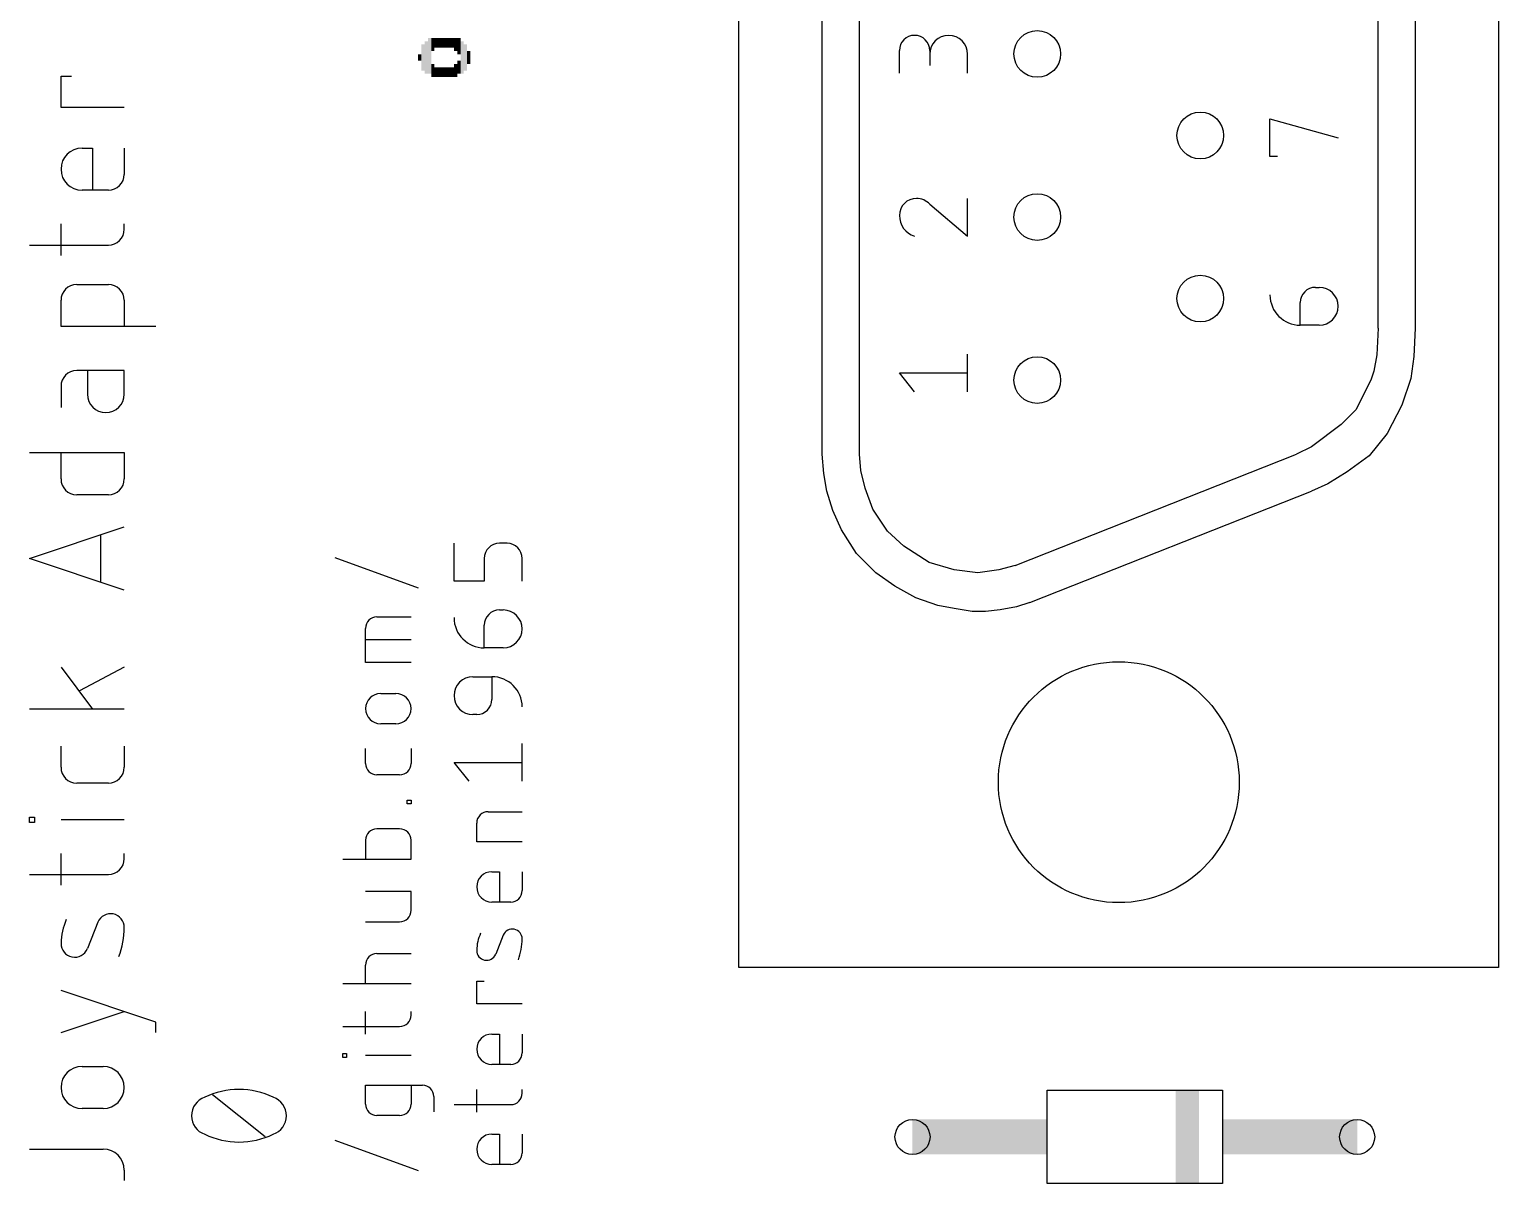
# Model space of a CAD drawing. Extents: x -12 to 58, y -5 to 95.
# Drawn here: x 8.33 to 33.51, y 19.14 to 38.92 of the extents above; entities that cross this region are included whole.
import ezdxf

# ---------------------------------------------------------------- set-up
doc = ezdxf.new("R2010")
doc.units = 0
doc.layers.add('21', color=253, linetype='CONTINUOUS')
doc.layers.add('51', color=253, linetype='CONTINUOUS')

# ---------------------------------------------------------------- blocks, each defined once
blk = doc.blocks.new('RECT')
blk.add_solid([(-0.5, -0.5), (0.5, -0.5), (-0.5, 0.5), (0.5, 0.5)])

msp = doc.modelspace()

# ---------------------------------------------------------------- linework, layer by layer
at = {"layer": '21'}
for p, q in [((20.4912, 22.8472), (20.4912, 54.1528)), ((33.5088, 54.1528), (33.5088, 22.8472)), ((21.92, 31.642), (21.92, 45.358)), ((22.555, 31.642), (22.555, 45.358)), ((31.445, 33.801), (31.445, 43.199)), ((32.08, 43.199), (32.08, 33.801)), ((23.2408, 38.1698), (23.2408, 38.5593)), ((23.7601, 38.5593), (23.7601, 38.2996)), ((24.4092, 38.1698), (24.4092, 38.4944)), ((8.8738, 37.5802), (8.8738, 38.1221)), ((8.8738, 38.1221), (9.0544, 38.1221)), ((9.9576, 37.5802), (8.8738, 37.5802)), ((29.5908, 36.7411), (29.5908, 37.3902)), ((29.5908, 37.3902), (30.7592, 37.0657)), ((9.2351, 36.8874), (9.4157, 36.8874)), ((9.4157, 36.8874), (9.4157, 36.1649)), ((9.9576, 36.8874), (9.9576, 36.4358)), ((29.7206, 36.7411), (29.5908, 36.7411)), ((9.6866, 36.1649), (9.2351, 36.1649)), ((24.4092, 35.3758), (24.4092, 36.0249)), ((23.7601, 35.9275), (24.4092, 35.3758)), ((8.8738, 35.0452), (8.8738, 35.5871)), ((9.9576, 35.4968), (9.9576, 35.5871)), ((8.332, 35.2258), (9.6866, 35.2258)), ((9.1448, 34.55), (9.6866, 34.55)), ((30.3697, 34.5009), (30.4346, 34.5009)), ((8.8738, 33.8276), (8.8738, 34.2791)), ((9.9576, 34.2791), (9.9576, 33.8276)), ((30.1101, 33.8518), (30.1101, 34.2413)), ((10.4994, 33.8276), (8.8738, 33.8276)), ((30.4346, 33.8518), (30.1101, 33.8518)), ((31.445, 33.801), (31.4196, 33.3438)), ((32.08, 33.801), (32.0546, 33.3184)), ((24.4092, 32.7088), (24.4092, 33.3579)), ((31.4196, 33.3438), (31.3688, 33.0644)), ((32.0546, 33.3184), (32.0038, 32.9374)), ((9.9576, 33.0765), (9.1448, 33.0765)), ((9.3254, 33.0765), (9.3254, 32.6701)), ((9.9576, 32.6701), (9.9576, 33.0765)), ((23.5004, 32.7088), (23.2408, 33.0334)), ((23.2408, 33.0334), (24.4092, 33.0334)), ((31.3688, 33.0644), (31.318, 32.912)), ((8.8738, 32.8055), (8.8738, 32.4443)), ((31.318, 32.912), (31.064, 32.404)), ((32.0038, 32.9374), (31.8514, 32.4802)), ((31.8514, 32.4802), (31.5974, 31.9976)), ((31.064, 32.404), (30.81, 32.15)), ((30.81, 32.15), (30.302, 31.769)), ((31.5974, 31.9976), (31.2926, 31.6166)), ((30.302, 31.769), (30.048, 31.642)), ((8.332, 31.6697), (9.9576, 31.6697)), ((8.8738, 31.2181), (8.8738, 31.6697)), ((9.9576, 31.6697), (9.9576, 31.2181)), ((21.9454, 31.3118), (21.92, 31.642)), ((22.5804, 31.3626), (22.555, 31.642)), ((25.222, 29.737), (30.048, 31.642)), ((31.2926, 31.6166), (30.9116, 31.3372)), ((21.9962, 31.007), (21.9454, 31.3118)), ((22.6566, 31.0578), (22.5804, 31.3626)), ((30.9116, 31.3372), (30.5814, 31.134)), ((22.0978, 30.6768), (21.9962, 31.007)), ((22.7836, 30.7022), (22.6566, 31.0578)), ((25.476, 29.102), (30.302, 31.007)), ((30.5814, 31.134), (30.302, 31.007)), ((9.6866, 30.9472), (9.1448, 30.9472)), ((22.2502, 30.3466), (22.0978, 30.6768)), ((23.0376, 30.3212), (22.7836, 30.7022)), ((8.332, 29.8568), (9.9576, 30.3987)), ((9.5511, 30.2632), (9.5511, 29.4504)), ((22.5042, 29.9402), (22.2502, 30.3466)), ((23.317, 30.0672), (23.0376, 30.3212)), ((15.6083, 29.4666), (15.6083, 30.1157)), ((16.5171, 30.1157), (16.3872, 30.1157)), ((23.7488, 29.7878), (23.317, 30.0672)), ((9.9576, 29.315), (8.332, 29.8568)), ((15.0015, 29.3466), (13.5735, 29.8659)), ((16.1276, 29.856), (16.1276, 29.4666)), ((16.7767, 29.4666), (16.7767, 29.856)), ((22.8344, 29.61), (22.5042, 29.9402)), ((24.1806, 29.6608), (23.7488, 29.7878)), ((25.222, 29.737), (24.9426, 29.6608)), ((16.1276, 29.4666), (15.6083, 29.4666)), ((23.1646, 29.3814), (22.8344, 29.61)), ((24.587, 29.61), (24.1806, 29.6608)), ((24.9426, 29.6608), (24.587, 29.61)), ((23.5202, 29.1782), (23.1646, 29.3814)), ((16.3872, 28.9727), (16.4521, 28.9727)), ((23.9012, 29.0512), (23.5202, 29.1782)), ((24.1806, 29.0004), (23.9012, 29.0512)), ((24.4854, 28.9496), (24.1806, 29.0004)), ((24.968, 28.975), (24.714, 28.9496)), ((25.2474, 29.0258), (24.968, 28.975)), ((25.476, 29.102), (25.2474, 29.0258)), ((14.2875, 28.8527), (14.8717, 28.8527)), ((16.1276, 28.3236), (16.1276, 28.713)), ((24.714, 28.9496), (24.4854, 28.9496)), ((14.0928, 28.0738), (14.0928, 28.658)), ((14.8717, 28.4633), (14.0928, 28.4633)), ((16.4521, 28.3236), (16.1276, 28.3236)), ((8.8738, 27.9945), (9.4157, 27.272)), ((9.9576, 27.9945), (9.1899, 27.5881)), ((14.8717, 28.0738), (14.0928, 28.0738)), ((15.9329, 27.8297), (16.2574, 27.8297)), ((16.2574, 27.8297), (16.2574, 27.4402)), ((14.3524, 27.5418), (14.6121, 27.5418)), ((9.9576, 27.272), (8.332, 27.272)), ((14.6121, 27.0225), (14.3524, 27.0225)), ((15.9978, 27.1806), (15.9329, 27.1806)), ((8.8738, 26.2773), (8.8738, 26.6386)), ((9.9576, 26.6386), (9.9576, 26.2773)), ((14.0928, 26.3423), (14.0928, 26.6019)), ((14.8717, 26.6019), (14.8717, 26.3423)), ((16.7767, 26.0376), (16.7767, 26.6867)), ((15.8679, 26.0376), (15.6083, 26.3621)), ((15.6083, 26.3621), (16.7767, 26.3621)), ((9.6866, 26.0064), (9.1448, 26.0064)), ((14.677, 26.1476), (14.2875, 26.1476)), ((14.8068, 25.6495), (14.8068, 25.7144)), ((14.8068, 25.7144), (14.8717, 25.7144)), ((14.8717, 25.7144), (14.8717, 25.6495)), ((14.8717, 25.6495), (14.8068, 25.6495)), ((16.1925, 25.5169), (16.7767, 25.5169)), ((8.332, 25.3307), (8.332, 25.421)), ((8.332, 25.421), (8.4223, 25.421)), ((8.4223, 25.3307), (8.332, 25.3307)), ((8.4223, 25.421), (8.4223, 25.3307)), ((9.9576, 25.3759), (8.8738, 25.3759)), ((14.677, 25.2236), (14.2875, 25.2236)), ((15.9978, 24.9976), (15.9978, 25.3222)), ((14.0928, 25.0289), (14.0928, 24.7043)), ((14.8717, 24.7043), (14.8717, 25.0289)), ((16.7767, 24.9976), (15.9978, 24.9976)), ((8.8738, 24.2597), (8.8738, 24.8015)), ((9.9576, 24.7112), (9.9576, 24.8015)), ((13.7033, 24.7043), (14.8717, 24.7043)), ((8.332, 24.4403), (9.6866, 24.4403)), ((16.2574, 24.4882), (16.3872, 24.4882)), ((16.3872, 24.4882), (16.3872, 23.9689)), ((16.7767, 24.4882), (16.7767, 24.1636)), ((14.8717, 24.1509), (14.0928, 24.1509)), ((14.8717, 23.8264), (14.8717, 24.1509)), ((16.582, 23.9689), (16.2574, 23.9689)), ((9.506, 23.6217), (9.3254, 23.1702)), ((14.0928, 23.6316), (14.677, 23.6316)), ((16.4521, 23.4002), (16.3223, 23.0757)), ((14.2875, 23.0841), (14.8717, 23.0841)), ((14.0928, 22.5648), (14.0928, 22.8894)), ((33.5088, 22.8472), (20.4912, 22.8472)), ((10.4994, 21.9127), (8.8738, 22.4546)), ((14.8717, 22.5648), (13.7033, 22.5648)), ((15.9978, 22.2229), (15.9978, 22.6124)), ((15.9978, 22.6124), (16.1276, 22.6124)), ((16.7767, 22.2229), (15.9978, 22.2229)), ((8.8738, 21.7321), (9.9576, 22.0933)), ((10.4994, 21.7321), (10.4994, 21.9127)), ((14.0928, 21.7061), (14.0928, 22.0956)), ((14.8717, 22.0307), (14.8717, 22.0956)), ((13.7033, 21.8359), (14.677, 21.8359)), ((16.2574, 21.7069), (16.3872, 21.7069)), ((16.3872, 21.7069), (16.3872, 21.1876)), ((16.7767, 21.7069), (16.7767, 21.3823)), ((9.2351, 21.152), (9.5963, 21.152)), ((13.7033, 21.3061), (13.7033, 21.371)), ((13.7033, 21.371), (13.7682, 21.371)), ((13.7682, 21.3061), (13.7033, 21.3061)), ((13.7682, 21.371), (13.7682, 21.3061)), ((14.8717, 21.3386), (14.0928, 21.3386)), ((16.582, 21.1876), (16.2574, 21.1876)), ((12.3744, 19.9452), (11.4713, 20.6677)), ((14.0928, 20.5058), (14.0928, 20.8303)), ((14.0928, 20.8303), (15.0664, 20.8303)), ((14.8717, 20.8303), (14.8717, 20.5058)), ((15.9978, 20.367), (15.9978, 20.7564)), ((16.7767, 20.6915), (16.7767, 20.7564)), ((25.775, 20.7438), (28.775, 20.7438)), ((25.775, 19.1438), (25.775, 20.7438)), ((28.775, 20.7438), (28.775, 19.1438)), ((9.5963, 20.4295), (9.2351, 20.4295)), ((15.2612, 20.6356), (15.2612, 20.376)), ((15.6083, 20.4968), (16.582, 20.4968)), ((14.677, 20.311), (14.2875, 20.311)), ((16.2574, 19.9924), (16.3872, 19.9924)), ((16.3872, 19.9924), (16.3872, 19.4731)), ((16.7767, 19.9924), (16.7767, 19.6678)), ((8.332, 19.7367), (9.5963, 19.7367)), ((15.0015, 19.3644), (13.5735, 19.8837)), ((16.582, 19.4731), (16.2574, 19.4731)), ((9.9576, 19.3754), (9.9576, 19.1948)), ((28.775, 19.1438), (25.775, 19.1438))]:
    msp.add_line(p, q, dxfattribs=at)
msp.add_circle((27, 26.0222), 2.0638, dxfattribs=at)
for centre, radius, start, end in [((23.5004, 38.5593), 0.2596, 0, 180), ((24.0846, 38.4944), 0.3246, 0, 180), ((9.2351, 36.5262), 0.3612, 90, 270), ((9.6866, 36.4358), 0.2709, 270, 0), ((23.5329, 35.7328), 0.2921, 90, 180), ((23.5329, 35.7112), 0.3137, 43.6034, 90.0002), ((23.6161, 35.7328), 0.3753, 180.0001, 252.0554), ((9.6866, 35.4968), 0.2709, 270, 0), ((9.1448, 34.2791), 0.2709, 90.0007, 180), ((9.6866, 34.2791), 0.2709, 0, 90), ((30.3697, 34.2413), 0.2596, 90, 180), ((30.4346, 34.1764), 0.3246, 270, 90), ((30.1101, 34.3711), 0.5193, 180.0007, 270), ((9.1448, 32.8055), 0.2709, 90, 180), ((9.6415, 32.6701), 0.3161, 180, 0), ((9.1448, 31.2181), 0.2709, 180, 270), ((9.6866, 31.2181), 0.2709, 270, 0), ((16.3872, 29.856), 0.2596, 90, 180), ((16.5171, 29.856), 0.2596, 0, 90), ((16.3872, 28.713), 0.2596, 90, 180), ((16.4521, 28.6481), 0.3246, 270, 90), ((14.2875, 28.658), 0.1947, 90, 180), ((16.1276, 28.8429), 0.5193, 180.0007, 270), ((15.9329, 27.5051), 0.3246, 90, 270), ((16.2574, 27.3104), 0.5193, 0, 90), ((14.3524, 27.2822), 0.2596, 90, 270), ((14.6121, 27.2822), 0.2596, 270, 90), ((15.9978, 27.4402), 0.2596, 270, 0), ((9.1448, 26.2773), 0.2709, 180, 270), ((9.6866, 26.2773), 0.2709, 270, 0), ((14.2875, 26.3423), 0.1947, 180, 270), ((14.677, 26.3423), 0.1947, 270, 0), ((16.1925, 25.3222), 0.1947, 90.0009, 180), ((14.2875, 25.0289), 0.1947, 90, 180), ((14.677, 25.0289), 0.1947, 0, 90), ((9.6866, 24.7112), 0.2709, 270, 0), ((16.2574, 24.2285), 0.2596, 90, 270), ((16.582, 24.1636), 0.1947, 270, 0), ((9.8993, 23.2458), 1.0256, 155.761, 179.1819), ((9.7234, 23.5347), 0.2342, 359.1818, 158.1985), ((14.677, 23.8264), 0.1947, 270, 0), ((8.4261, 23.5533), 1.5316, 340.2089, 359.1818), ((16.7348, 23.1301), 0.7371, 155.7611, 179.1819), ((16.6084, 23.3377), 0.1683, 359.1819, 158.1986), ((9.108, 23.2571), 0.2342, 179.1818, 338.1988), ((15.676, 23.351), 1.1008, 340.209, 359.1819), ((14.2875, 22.8894), 0.1947, 90.0009, 180), ((16.1661, 23.1382), 0.1683, 179.1818, 338.1989), ((14.677, 22.0307), 0.1947, 270, 0), ((16.2574, 21.4472), 0.2596, 90, 270), ((9.2351, 20.7907), 0.3612, 90, 270), ((9.5963, 20.7907), 0.3612, 270, 90), ((16.582, 21.3823), 0.1947, 270, 0), ((11.9229, 19.4184), 1.3396, 90.0001, 115.989), ((11.9229, 19.4184), 1.3396, 64.0111, 90), ((15.0664, 20.6356), 0.1947, 0, 90), ((16.582, 20.6915), 0.1947, 270, 0), ((11.4442, 20.3065), 0.3342, 108.9243, 180), ((12.4015, 20.3065), 0.3342, 359.9999, 71.0745), ((14.2875, 20.5058), 0.1947, 180, 270), ((14.677, 20.5058), 0.1947, 270, 0), ((11.4442, 20.3065), 0.3341, 179.9998, 251.0758), ((12.4015, 20.3065), 0.3342, 288.925, 0), ((11.9229, 21.1945), 1.3396, 244.011, 269.9999), ((11.9229, 21.1945), 1.3396, 270, 295.9889), ((16.2574, 19.7327), 0.2596, 90, 270), ((9.5963, 19.3754), 0.3612, 0, 90), ((16.582, 19.6678), 0.1947, 270, 0)]:
    msp.add_arc(centre, radius, start, end, dxfattribs=at)
at = {"layer": '51'}
for centre, radius in [((25.603, 38.5), 0.4), ((28.397, 37.103), 0.4), ((25.603, 35.706), 0.4), ((28.397, 34.309), 0.4), ((25.603, 32.912), 0.4), ((23.465, 19.9438), 0.3), ((31.085, 19.9438), 0.3)]:
    msp.add_circle(centre, radius, dxfattribs=at)

# ---------------------------------------------------------------- block references
at = {"layer": '21'}
for p, xscale, yscale, rotation in [((15.1892, 38.4672), 0.6147, 0.0559, 90), ((15.2451, 38.6627), 0.2235, 0.0559, 90), ((15.301, 38.6907), 0.1676, 0.0559, 90), ((15.3568, 38.6907), 0.1676, 0.0559, 90), ((15.4127, 38.6907), 0.1676, 0.0559, 90), ((15.4686, 38.6907), 0.1676, 0.0559, 90), ((15.5245, 38.6907), 0.1676, 0.0559, 90), ((15.5804, 38.6907), 0.1676, 0.0559, 90), ((15.6362, 38.6627), 0.2235, 0.0559, 90), ((15.6921, 38.6348), 0.2794, 0.0559, 90), ((15.0774, 38.4392), 0.447, 0.0559, 90), ((15.1333, 38.4392), 0.5588, 0.0559, 90), ((15.748, 38.4392), 0.5588, 0.0559, 90), ((15.8039, 38.4392), 0.447, 0.0559, 90), ((15.8598, 38.4392), 0.2235, 0.0559, 90), ((15.0216, 38.4392), 0.1118, 0.0559, 90), ((15.2451, 38.2157), 0.2235, 0.0559, 90), ((15.301, 38.1878), 0.1676, 0.0559, 90), ((15.3568, 38.1878), 0.1676, 0.0559, 90), ((15.4127, 38.1878), 0.1676, 0.0559, 90), ((15.4686, 38.1878), 0.1676, 0.0559, 90), ((15.5245, 38.1878), 0.1676, 0.0559, 90), ((15.5804, 38.1878), 0.1676, 0.0559, 90), ((15.6362, 38.2157), 0.2235, 0.0559, 90), ((15.6921, 38.2716), 0.2235, 0.0559, 90), ((29.5744, 19.9438), 1.5988, 0.6, 180)]:
    msp.add_blockref('RECT', p, dxfattribs=dict(at, xscale=xscale, yscale=yscale, rotation=rotation))
for p, xscale, yscale in [((28.175, 19.9438), 0.4, 1.6), ((24.9756, 19.9438), 1.5988, 0.6)]:
    msp.add_blockref('RECT', p, dxfattribs=dict(at, xscale=xscale, yscale=yscale))
at = {"layer": '51', "xscale": 0.7112, "yscale": 0.6}
msp.add_blockref('RECT', (23.8206, 19.9438), dxfattribs=at)
at = {"layer": '51', "xscale": 0.7112, "yscale": 0.6, "rotation": 180}
msp.add_blockref('RECT', (30.7294, 19.9438), dxfattribs=at)

doc.saveas('drawing.dxf')
